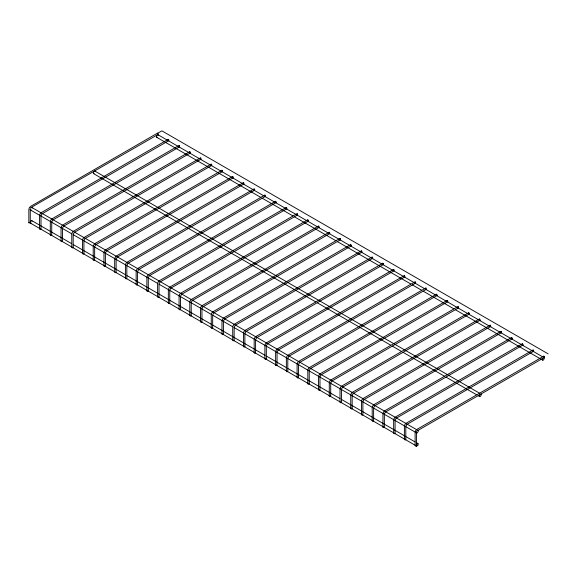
<?xml version="1.0" encoding="UTF-8"?>
<svg xmlns="http://www.w3.org/2000/svg" width="577" height="577" viewBox="0 0 577 577"><rect width="100%" height="100%" fill="white"/><g stroke="black" fill="none" stroke-linecap="round" stroke-linejoin="round"><path stroke-width="0.87" d="M416.63 431.293L416.334 432.288L416.63 432.938L417.344 432.865L418.347 431.127L418.051 430.471L417.344 430.543M416.63 446.1L416.63 444.456L418.051 443.641L418.051 445.278L416.63 446.1L30.357 223.09L30.357 221.445L31.778 220.623L71.577 243.602M479.667 394.899L479.372 395.894L479.667 396.543L480.381 396.471L481.384 394.733L481.088 394.077L480.381 394.149M542.705 358.505L542.409 359.5L542.705 360.149L543.419 360.077L544.421 358.339L544.125 357.682L543.419 357.754M157.355 133.46L161.877 130.849L548.15 353.86M168.232 139.331L41.27 212.632L40.073 213.894L39.582 215.56L39.582 228.925L40.289 229.336L41.003 228.925L41.003 215.726L42.128 213.778L168.938 140.564L168.585 139.367L168.232 140.153M178.957 145.527L52.002 218.827L50.805 220.089L50.307 221.756L50.307 235.12L51.021 235.531L51.735 235.12L51.735 221.921L52.853 219.974L179.671 146.76L179.317 145.563L178.957 146.349M189.544 152.047L190.042 151.758L190.403 152.955L63.585 226.17L62.46 228.117L62.46 241.316L61.753 241.727L61.039 241.316L61.039 227.951L61.537 226.285L62.734 225.016L189.689 151.722M200.269 158.242L200.774 157.954L201.128 159.151L74.318 232.365L73.192 234.312L73.192 247.511L72.478 247.922L71.772 247.511L71.772 234.147L72.262 232.481L73.459 231.211L200.421 157.918M211.146 164.113L84.192 237.407L82.994 238.669L82.497 240.342L82.497 253.7L83.211 254.111L83.925 253.7L83.925 240.508L85.043 238.561L211.86 165.339L211.507 164.149L211.146 164.928M221.878 170.309L221.878 171.124L222.592 171.535L222.592 170.713L221.878 170.309L94.924 243.602L93.726 244.864L93.229 246.538L93.229 259.895L93.943 260.306L94.65 259.895L94.65 246.696L95.775 244.756L222.592 171.535M232.459 176.829L232.964 176.533L233.317 177.73L106.507 250.945L105.382 252.892L105.382 266.091L104.668 266.502L103.961 266.091L103.961 252.733L104.451 251.06L105.649 249.798L232.61 176.497M243.191 183.017L243.696 182.729L244.049 183.926L117.232 257.14L116.114 259.087L116.114 272.286L115.4 272.697L114.686 272.286L114.686 258.929L115.184 257.255L116.381 255.993L243.335 182.693M254.068 188.888L127.113 262.189L125.916 263.451L125.418 265.124L125.418 278.482L126.132 278.893L126.839 278.482L126.839 265.283L127.964 263.336L254.782 190.121L254.421 188.924L254.068 189.71M264.648 195.408L265.153 195.12L265.507 196.317L138.696 269.531L137.571 271.478L137.571 284.677L136.857 285.088L136.15 284.677L136.15 271.313L136.641 269.647L137.838 268.384L264.8 195.084M275.38 201.604L275.885 201.315L276.239 202.513L149.421 275.727L148.296 277.674L148.296 290.873L147.589 291.284L146.875 290.873L146.875 277.508L147.373 275.842L148.57 274.58L275.525 201.279M286.113 207.799L286.61 207.511L286.971 208.708L160.154 281.922L159.028 283.87L159.028 297.068L158.322 297.48L157.608 297.068L157.608 283.704L158.105 282.038L159.302 280.768L286.257 207.475M296.989 213.67L170.027 286.964L168.83 288.233L168.34 289.899L168.34 303.264L169.047 303.675L169.761 303.264L169.761 290.065L170.886 288.118L297.696 214.904L297.343 213.706L296.989 214.493M307.714 219.866L307.714 220.688L308.428 221.092L308.428 220.277L307.714 219.866L180.76 293.159L179.562 294.429L179.065 296.095L179.065 309.452L179.779 309.863L180.486 309.452L180.486 296.261L181.611 294.313L308.428 221.092M318.302 226.386L318.8 226.09L319.16 227.288L192.343 300.509L191.218 302.456L191.218 315.648L190.504 316.059L189.797 315.648L189.797 302.29L190.295 300.617L191.492 299.355L318.446 226.061M329.027 232.581L329.532 232.286L329.885 233.483L203.075 306.704L201.95 308.645L201.95 321.843L201.236 322.255L200.529 321.843L200.529 308.486L201.02 306.813L202.217 305.55L329.178 232.25M339.903 238.445L212.949 311.746L211.752 313.008L211.254 314.681L211.254 328.039L211.968 328.45L212.675 328.039L212.675 314.84L213.8 312.893L340.618 239.679L340.264 238.481L339.903 239.267M350.491 244.965L350.989 244.677L351.35 245.874L224.532 319.088L223.407 321.036L223.407 334.234L222.693 334.646L221.986 334.234L221.986 320.877L222.484 319.204L223.681 317.941L350.636 244.641M361.216 251.161L361.721 250.872L362.075 252.07L235.265 325.284L234.139 327.231L234.139 340.43L233.425 340.841L232.719 340.43L232.719 327.065L233.209 325.399L234.406 324.137L361.368 250.836M372.093 257.032L245.138 330.332L243.941 331.595L243.444 333.261L243.444 346.626L244.158 347.037L244.864 346.626L244.864 333.427L245.99 331.479L372.807 258.265L372.453 257.068L372.093 257.854M382.825 263.227L382.825 264.05L383.539 264.461L383.539 263.639L382.825 263.227L255.871 336.521L254.673 337.79L254.176 339.456L254.176 352.821L254.883 353.232L255.597 352.821L255.597 339.622L256.722 337.675L383.539 264.461M393.406 269.748L393.911 269.459L394.264 270.656L267.454 343.87L266.329 345.818L266.329 359.017L265.615 359.428L264.901 359.017L264.901 345.652L265.398 343.986L266.596 342.716L393.557 269.423M404.138 275.943L404.643 275.655L404.996 276.845L278.179 350.066L277.054 352.013L277.054 365.212L276.347 365.616L275.633 365.212L275.633 351.847L276.131 350.181L277.328 348.912L404.282 275.618M415.014 281.814L288.06 355.107L286.863 356.37L286.365 358.043L286.365 371.4L287.072 371.812L287.786 371.4L287.786 358.209L288.911 356.261L415.728 283.04L415.368 281.843L415.014 282.629M425.595 288.334L426.1 288.038L426.453 289.236L299.643 362.457L298.518 364.397L298.518 377.596L297.804 378.007L297.09 377.596L297.09 364.238L297.588 362.565L298.785 361.303L425.747 288.002M436.327 294.522L436.832 294.234L437.186 295.431L310.368 368.645L309.243 370.593L309.243 383.792L308.536 384.203L307.822 383.792L307.822 370.434L308.32 368.761L309.517 367.499L436.472 294.198M447.052 300.718L447.557 300.429L447.918 301.627L321.1 374.841L319.975 376.788L319.975 389.987L319.261 390.398L318.554 389.987L318.554 376.63L319.052 374.956L320.249 373.694L447.204 300.393M457.936 306.589L330.974 379.89L329.777 381.152L329.279 382.818L329.279 396.183L329.994 396.594L330.708 396.183L330.708 382.984L331.833 381.036L458.643 307.822L458.289 306.625L457.936 307.411M468.661 312.784L468.661 313.607L469.375 314.018L469.375 313.196L468.661 312.784L341.707 386.085L340.509 387.347L340.012 389.013L340.012 402.378L340.726 402.789L341.433 402.378L341.433 389.179L342.558 387.232L469.375 314.018M479.242 319.305L479.747 319.016L480.1 320.213L353.29 393.427L352.165 395.375L352.165 408.574L351.451 408.985L350.744 408.574L350.744 395.209L351.242 393.543L352.439 392.273L479.393 318.98M489.974 325.5L490.479 325.212L490.832 326.409L364.015 399.623L362.897 401.57L362.897 414.769L362.183 415.18L361.469 414.769L361.469 401.404L361.967 399.738L363.164 398.469L490.125 325.176M500.85 331.371L373.896 404.665L372.699 405.934L372.201 407.6L372.201 420.965L372.915 421.369L373.622 420.965L373.622 407.766L374.747 405.819L501.564 332.604L501.204 331.407L500.85 332.193M511.583 337.567L511.583 338.382L512.289 338.793L512.289 337.978L511.583 337.567L384.628 410.86L383.431 412.122L382.933 413.796L382.933 427.153L383.64 427.564L384.354 427.153L384.354 413.961L385.479 412.014L512.289 338.793M522.163 344.087L522.668 343.791L523.022 344.988L396.204 418.21L395.086 420.15L395.086 433.349L394.372 433.76L393.658 433.349L393.658 419.991L394.156 418.318L395.353 417.056L522.315 343.755M533.04 349.95L406.085 423.251L404.888 424.513L404.39 426.187L404.39 439.544L405.104 439.955L405.811 439.544L405.811 426.345L406.936 424.398L533.754 351.184L533.393 349.987L533.04 350.773M543.772 356.146L543.772 356.968L544.479 357.379L544.479 356.557L543.772 356.146L416.818 429.447L415.613 430.709L415.123 432.382L415.123 445.74L415.829 446.151L416.544 445.74L416.544 432.541M30.271 209.53L30.271 222.729L29.059 223.018L29.059 222.441M39.582 228.925L40.289 228.514M93.229 259.895L93.943 259.484M146.875 290.873L147.589 290.462M200.529 321.843L201.236 321.432M254.176 352.821L254.883 352.41M275.633 365.212L276.347 364.801M307.822 383.792L308.536 383.38M329.279 396.183L329.994 395.772M382.933 427.153L383.64 426.742M30.357 208.283L31.071 207.532M157.499 133.136L30.545 206.436L29.348 207.698L28.85 209.364L28.85 222.729M31.136 207.496L158.213 134.369L157.853 133.172M417.669 430.593L544.479 357.379M542.568 356.781L157.853 134.672L156.432 135.494L156.432 137.138L260.999 197.507M156.432 137.138L157.146 137.066M479.53 393.175L94.816 171.066L93.395 171.888L93.395 173.533L315.792 301.93M93.395 173.533L94.109 173.461M30.062 209.278L30.357 209.927L31.071 209.855M30.357 223.09L31.071 223.018M190.403 152.955L189.689 152.544M276.239 202.513L275.525 202.101M319.16 227.288L318.446 226.876M351.35 245.874L350.636 245.463M437.186 295.431L436.472 295.02M480.1 320.213L479.393 319.802M523.022 344.988L522.315 344.577M29.564 222.318L30.271 222.729M83.211 253.296L83.925 253.7M104.668 265.68L105.382 266.091M136.857 284.266L137.571 284.677M190.504 315.237L191.218 315.648M244.158 346.214L244.864 346.626M265.615 358.605L266.329 359.017M297.804 377.185L298.518 377.596M351.451 408.163L352.165 408.574M405.104 439.133L405.811 439.544M262.557 198.409L292.993 215.978M294.551 216.88L335.915 240.76M337.473 241.662L410.824 284.007M412.389 284.908L421.751 290.318M423.309 291.219L453.746 308.789M455.303 309.69L542.705 360.149M317.357 302.831L390.708 345.183M392.266 346.085L401.635 351.487M403.193 352.388L444.55 376.269M446.115 377.17L476.544 394.74M478.109 395.642L479.667 396.543M417.272 430.024L31.778 207.46L32.074 208.117M30.357 209.927L71.714 233.8M73.279 234.702L157.557 283.365M159.115 284.266L211.398 314.451M212.956 315.352L232.466 326.611M234.031 327.512L372.151 407.254M373.708 408.155L415.851 432.483M73.142 244.504L125.425 274.688M126.983 275.59L211.261 324.245M212.819 325.147L265.103 355.331M266.668 356.233L286.17 367.499M287.735 368.4L340.019 398.584M341.577 399.486L414.928 441.838M416.493 442.739L418.051 443.641M157.853 134.672L158.148 135.328M94.816 171.066L95.111 171.722M31.778 220.623L32.074 221.279"/></g></svg>
